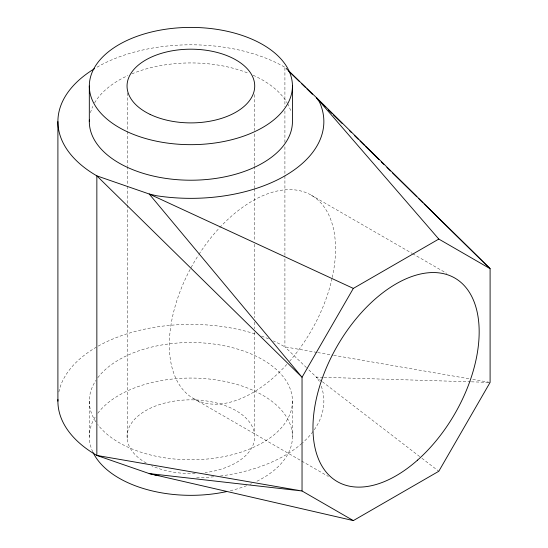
<?xml version="1.0" encoding="UTF-8"?>
<svg xmlns="http://www.w3.org/2000/svg" width="548" height="548" viewBox="0 0 548 548"><rect width="100%" height="100%" fill="white"/><g stroke="black" fill="none" stroke-linecap="round" stroke-linejoin="round"><path stroke-width="0.41" stroke-dasharray="2.74 2.06" d="M323.128 377.298L316.319 377.093L307.079 368.201M323.984 377.325L470.506 381.805M471.355 381.833L490.097 382.408L471.595 379.202M316.867 352.405L284.912 346.87A132.979 76.775 0 0 0 273.363 340.938M317.703 352.549L332.841 355.173M333.684 355.316L470.759 379.058M311.196 195.129L411.89 253.258M412.63 253.69L446.689 273.349M193.677 398.684L328.423 476.479M321.731 381.25L316.319 377.093L319.326 381.285M322.409 381.771L421.207 457.731M421.885 458.251L438.804 471.259M287.988 70.254L284.912 67.288A132.979 76.775 0 0 0 95.29 68.205M306.462 367.612L284.912 346.87L284.912 256.238M287.96 70.288L284.912 67.288L284.912 106.62M292.44 401.157L292.44 436.694M284.912 110.895L284.912 142.528M284.912 146.802L284.912 175.018M284.912 175.874L284.912 255.389M254.443 94.564L254.443 130.486M254.443 133.911L254.443 165.551M254.443 166.407L254.443 187.793M254.443 188.642L254.443 240.819M254.443 244.237L254.443 317.792M254.443 322.066L254.443 328.91M254.443 332.328L254.443 433.256M127.321 92.9L127.321 130.534M127.321 131.39L127.321 165.599M127.321 166.455L127.321 185.272M127.321 186.128L127.321 204.089M127.321 204.945L127.321 440.14M89.317 401.157L89.317 436.694M146.282 463.074A63.842 36.86 0 0 1 154.495 406.411A63.842 36.86 0 0 1 249.285 421.823A63.842 36.86 0 0 1 205.089 472.629M195.198 473.472A63.842 36.86 0 0 1 151.591 465.745M97.797 413.24A101.565 58.636 0 0 1 251.696 389.731A101.565 58.636 0 0 1 256.183 481.61M251.525 483.733A101.565 58.636 0 0 1 249.922 484.405M246.669 485.699A101.565 58.636 0 0 1 228.92 491.063M92.776 451.874A101.565 58.636 0 0 1 95.879 415.966M321.292 386.155A132.979 76.775 0 0 1 313.483 430.886M312.976 431.571A132.979 76.775 0 0 1 302.551 442.846M301.934 443.387A132.979 76.775 0 0 1 220.385 476.02M213.72 476.787A132.979 76.775 0 0 1 195.937 477.877M58.855 391.971A132.979 76.775 0 0 1 96.064 347.322M98.215 346.096A132.979 76.775 0 0 1 256.601 334.417M261.485 336.095A132.979 76.775 0 0 1 268.712 338.911M97.797 377.702A101.565 58.636 0 0 1 253.21 354.864A101.565 58.636 0 0 1 253.21 447.456A101.565 58.636 0 0 1 97.797 424.611M95.879 421.892A101.565 58.636 0 0 1 95.879 380.428M90.482 112.717A101.565 58.636 0 0 1 92.776 106.401M94.599 102.914A101.565 58.636 0 0 1 127.883 75.583M131.835 73.864A101.565 58.636 0 0 1 249.114 73.535M253.101 75.234A101.565 58.636 0 0 1 287.166 102.914M287.556 103.613A101.565 58.636 0 0 1 291.057 111.915M219.769 227.53A117.525 67.849 -60 0 1 307.572 193.28A117.525 67.849 -60 0 1 332.211 277.74M332.033 278.528A117.525 67.849 -60 0 1 289.632 361.242M286.816 364.42A117.525 67.849 -60 0 1 182.299 388.868A117.525 67.849 -60 0 1 198.54 254.978M199.006 254.258A117.525 67.849 -60 0 1 219.2 228.153"/><path stroke-width="0.82" d="M424.145 203.945L490.097 268.678L438.804 239.065L353.337 288.406L302.037 377.257L302.037 490.981L353.337 520.6L438.804 471.259L490.097 382.408L490.097 268.678L316.319 97.51L288.604 70.843M353.337 520.6L149.193 473.575L96.852 455.443A132.979 76.775 0 0 1 57.93 399.499M353.337 288.406L149.193 193.999L96.852 175.867A132.979 76.775 0 0 1 94.516 68.671M288.577 70.884L299.564 81.673M301.4 83.474L305.674 87.666M306.894 88.865L312.387 94.263M317.278 99.058L319.107 100.853M322.772 104.449L325.217 106.846M328.266 109.847L331.93 113.443M333.157 114.642L342.315 123.629M349.645 130.821L351.474 132.623M354.529 135.616L358.193 139.213M360.022 141.014L364.297 145.206M365.516 146.405L378.956 159.591M381.394 161.989L383.84 164.386M386.895 167.387L390.56 170.983M392.389 172.778L416.816 196.753M418.651 198.554L422.926 202.746M438.804 239.065L316.319 97.51L319.326 101.709A132.979 76.775 0 0 1 156.461 195.732L149.193 193.999L302.037 377.257L96.852 175.867L96.852 455.443L302.037 490.981L149.193 473.575L156.461 475.315A132.979 76.775 0 0 0 158.906 475.678M292.44 86.036A101.565 58.636 0 0 1 140.096 136.815A101.565 58.636 0 0 1 140.096 35.257A101.565 58.636 0 0 1 292.44 86.036L292.44 121.574A101.565 58.636 0 0 1 189.492 180.21A101.565 58.636 0 0 1 89.351 119.971M89.317 86.036L89.317 121.574M57.903 121.574L57.903 401.157M226.434 491.625A101.565 58.636 0 0 1 93.112 452.573M150.152 114.422A63.842 36.86 0 0 0 253.82 92.208A63.842 36.86 0 0 0 168.668 51.485A63.842 36.86 0 0 0 150.152 114.422M417.576 460.101A117.525 67.849 -60 0 0 454.833 278.055A117.525 67.849 -60 0 0 315.799 401.341A117.525 67.849 -60 0 0 417.576 460.101"/></g></svg>
